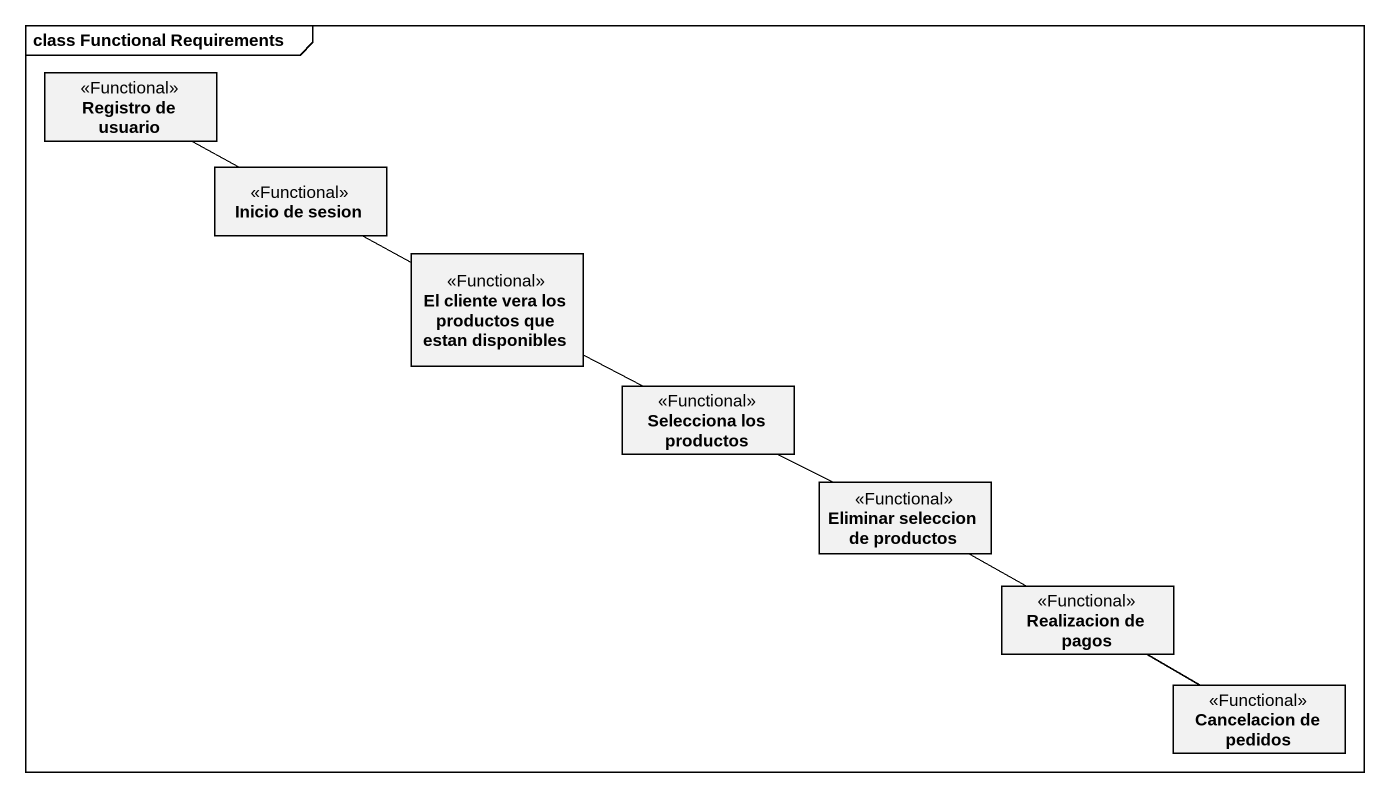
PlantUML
@startuml
mainframe class Functional Requirements
hide circle
hide empty members
class "Registro de usuario" as Registro_de_usuario <<Functional>>
class "Inicio de sesion" as Inicio_de_sesion <<Functional>>
class "El cliente vera los productos que estan disponibles" as El_cliente_vera_los <<Functional>>
class "Selecciona los productos" as Selecciona_los_productos <<Functional>>
class "Eliminar seleccion de productos" as Eliminar_seleccion_de <<Functional>>
class "Realizacion de pagos" as Realizacion_de_pagos <<Functional>>
class "Cancelacion de pedidos" as Cancelacion_de_pedidos <<Functional>>
Registro_de_usuario -right- Inicio_de_sesion
Inicio_de_sesion -right- El_cliente_vera_los
El_cliente_vera_los -right- Selecciona_los_productos
Selecciona_los_productos -right- Eliminar_seleccion_de
Eliminar_seleccion_de -right- Realizacion_de_pagos
Realizacion_de_pagos -right- Cancelacion_de_pedidos
@enduml
